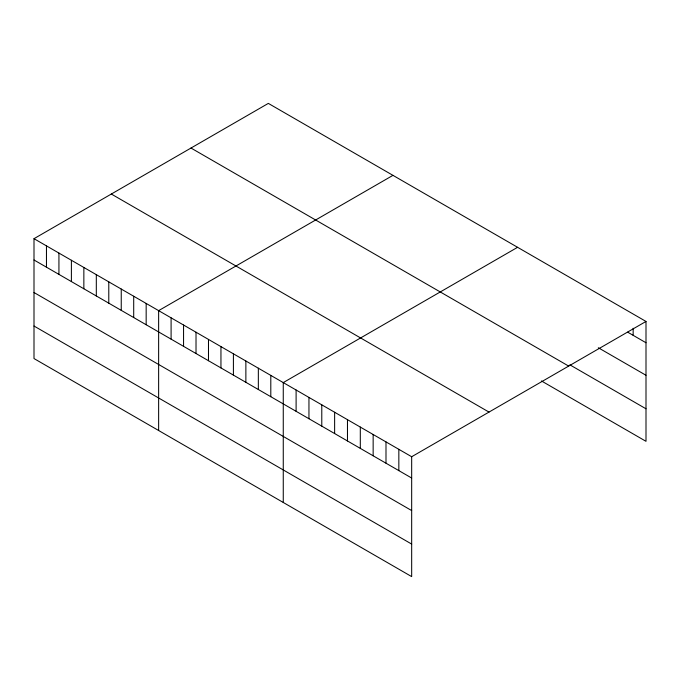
<?xml version="1.0" encoding="UTF-8"?>
<svg xmlns="http://www.w3.org/2000/svg" width="680" height="680" viewBox="0 0 680 680"><rect width="100%" height="100%" fill="white"/><g stroke="black" fill="none" stroke-linecap="round" stroke-linejoin="round"><path stroke-width="1.02" d="M34 238.68L411.672 456.731L411.672 576.606L34 358.555L34 238.68L268.328 103.394L646 321.445L646 441.32L541.442 380.953M392.955 175.355L158.635 310.641L158.635 430.508M517.59 247.307L283.262 382.594L283.262 502.469M411.672 456.731L646 321.445M627.657 332.154L646 342.745M598.307 347.743L646 375.275M569.874 364.837L646 408.791M190.995 148.044L568.675 366.087M111.325 194.038L489.005 412.089M34 259.99L411.672 478.031M34 292.519L411.672 510.561M34 326.026L411.672 544.077M633.156 328.236L633.156 335.333M398.837 449.318L398.837 470.619M385.993 441.906L385.993 463.208M373.15 434.486L373.15 455.796M360.306 427.074L360.306 448.383M347.471 419.662L347.471 440.963M334.628 412.25L334.628 433.551M321.784 404.838L321.784 426.139M308.95 397.418L308.95 418.727M296.106 390.005L296.106 411.315M270.801 375.402L270.801 396.703M258.341 368.203L258.341 389.504M245.871 361.003L245.871 382.313M233.41 353.812L233.41 375.113M220.949 346.613L220.949 367.923M208.488 339.422L208.488 360.723M196.019 332.223L196.019 353.532M183.557 325.031L183.557 346.332M171.096 317.832L171.096 339.142M146.166 303.442L146.166 324.751M133.705 296.25L133.705 317.551M121.244 289.051L121.244 310.361M108.783 281.86L108.783 303.161M96.314 274.661L96.314 295.962M83.853 267.461L83.853 288.771M71.391 260.27L71.391 281.571M58.93 253.071L58.93 274.38M46.461 245.879L46.461 267.18"/></g></svg>
